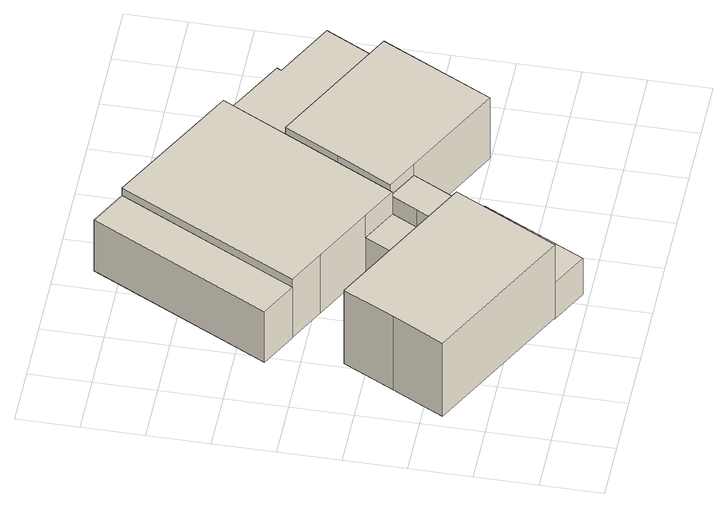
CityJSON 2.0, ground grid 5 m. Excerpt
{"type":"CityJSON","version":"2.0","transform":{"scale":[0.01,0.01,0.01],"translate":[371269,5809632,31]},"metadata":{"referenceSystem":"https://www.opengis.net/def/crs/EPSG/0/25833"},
"CityObjects":{
"building1":{"type":"Building","attributes":{"Gemeindeschluessel":"11000006","BezugspunktDach":"2200","function":"51009_1610","measuredHeight":5.6,"storeysAboveGround":0},"address":[{"country":"Germany","locality":"Berlin"}],"geometry":[{"type":"Solid","lod":"1","boundaries":[[[[0,1,2,3]],[[4,5,6,7]],[[4,7,3,2]],[[5,4,2,1]],[[6,5,1,0]],[[7,6,0,3]]]]}]},
"building2":{"type":"Building","attributes":{"Gemeindeschluessel":"11000006","function":"31001_2081"},"address":[{"country":"Germany","locality":"Berlin","thoroughfareNumber":"6","thoroughfareName":"Moorlakeweg"}],"children":["building2-1","building2-2","building2-3","building2-4","building2-5","building2-6","building2-7"]},
"building2-1":{"type":"BuildingPart","attributes":{"BezugspunktDach":"2200","measuredHeight":8.11,"storeysAboveGround":2},"parents":["building2"],"geometry":[{"type":"MultiSurface","lod":"1","boundaries":[[[8,9,10,11,12,13,14]],[[15,16,17,18,19,20,21]],[[15,21,14,13]],[[16,15,13,12]],[[17,16,12,11]],[[22,23,24,25,26,27,11,10]],[[28,29,30,18,10,9]],[[20,31,28,19,9,8]],[[21,20,8,14]],[[17,27,26,25,24]],[[18,24,23,22]],[[19,30,29,28]],[[19,28,31,20]]]}]},
"building2-2":{"type":"BuildingPart","attributes":{"BezugspunktDach":"2200","measuredHeight":6.53,"storeysAboveGround":2},"parents":["building2"],"geometry":[{"type":"MultiSurface","lod":"1","boundaries":[[[32,33,34,35,36,37,38,39,40]],[[41,42,43,44,45,46,47,48,49]],[[41,49,40,39]],[[42,41,39,38]],[[43,42,38,37]],[[50,51,37,36]],[[45,44,52,53,54]],[[55,56,35,34]],[[57,58,34,33]],[[48,47,33,32]],[[49,48,32,40]],[[44,43,51,50]],[[54,53,59,35]],[[36,59,60,53,52]],[[46,45,56,55]],[[61,47,46,58,57]]]}]},
"building2-3":{"type":"BuildingPart","attributes":{"BezugspunktDach":"2200","measuredHeight":4.54,"storeysAboveGround":2},"parents":["building2"],"geometry":[{"type":"Solid","lod":"1","boundaries":[[[[62,63,64,65,51,50]],[[43,66,67,68,69,44]],[[66,43,51,65]],[[67,66,65,64]],[[68,67,64,63]],[[69,68,63,62]],[[44,69,62,70,52,50]],[[43,44,50,51]],[[50,52,70,62]]]]}]},
"building2-4":{"type":"BuildingPart","attributes":{"BezugspunktDach":"2200","measuredHeight":3.73,"storeysAboveGround":2},"parents":["building2"],"geometry":[{"type":"MultiSurface","lod":"1","boundaries":[[[25,58,57,71,26]],[[72,47,46,73,74]],[[72,74,26,71]],[[47,72,71,57]],[[74,73,24,17,26]],[[46,47,57,58]],[[73,75,76,77,25]],[[78,46,58,77,76]],[[25,26,17,24]]]}]},
"building2-5":{"type":"BuildingPart","attributes":{"BezugspunktDach":"2200","measuredHeight":7.3,"storeysAboveGround":2},"parents":["building2"],"geometry":[{"type":"MultiSurface","lod":"1","boundaries":[[[22,79,80,81,82,56,83,23]],[[76,45,84,85,86,87,88,89,73]],[[77,25,73,23,83]],[[76,83,55,58,77,76,46]],[[84,45,54,90]],[[85,84,82,81]],[[86,85,81,80]],[[87,86,80,79]],[[29,91,87,79,22]],[[89,88,22]],[[73,89,22,23]],[[76,73,25,77]],[[45,46,55,56]],[[46,76,77,58]],[[90,54,92,56,82]],[[88,87,91,29]]]}]},
"building2-6":{"type":"BuildingPart","attributes":{"BezugspunktDach":"2200","measuredHeight":3.71,"storeysAboveGround":2},"parents":["building2"],"geometry":[{"type":"MultiSurface","lod":"1","boundaries":[[[93,94,95,91,29,31]],[[88,87,86,96,97,98]],[[88,98,20,19,30]],[[86,87,91,95]],[[96,86,95,94]],[[97,96,94,93]],[[98,97,93,31]],[[30,19,28,29]],[[31,28,19,20]],[[87,88,29,91]]]}]},
"building2-7":{"type":"BuildingPart","attributes":{"BezugspunktDach":"2200","measuredHeight":7.87,"storeysAboveGround":2},"parents":["building2"],"geometry":[{"type":"MultiSurface","lod":"1","boundaries":[[[99,100,101,102,103,104,105]],[[53,52,70,106,107,90,54]],[[59,35,105,104]],[[36,59,53,104,103]],[[62,50,103,102]],[[106,70,102,101]],[[107,106,101,100]],[[90,107,100,99]],[[56,82,99,105]],[[53,54,35,59]],[[52,53,59,36]],[[70,52,50,62]],[[54,90,82,56]]]}]}
},
"vertices":[
[753,2113,582],[1507,3551,582],[1205,3709,582],[451,2270,582],[1205,3709,60],[1507,3551,60],[753,2113,60],[451,2270,60],
[1309,215,830],[1527,629,830],[1745,1044,830],[1313,1270,830],[533,1679,830],[316,1264,830],[98,849,830],[316,1264,75],[533,1679,75],[1313,1270,75],[1745,1044,75],[1527,629,75],[1309,215,75],[98,849,75],[1745,1043,616],[1600,1120,616],[1600,1120,75],[1600,1120,437],[1313,1270,437],[1313,1270,117],[1527,629,436],[1745,1043,436],[1745,1043,75],[1309,215,436],
[1053,1956,662],[1541,1701,662],[1829,1550,662],[1836,1564,662],[2308,2455,662],[2585,2978,662],[2046,3264,662],[1507,3551,662],[753,2113,662],[1507,3551,64],[2046,3264,64],[2585,2978,64],[2308,2455,64],[1836,1564,64],[1829,1550,64],[1541,1701,64],[1053,1956,64],[753,2113,64],[2308,2455,518],[2585,2978,518],[2308,2455,101],[2072,2010,101],[1836,1564,101],[1829,1550,616],[1836,1564,616],[1541,1701,437],[1829,1550,437],[2072,2010,662],[2072,2010,629],[1541,1701,277],
[3370,1900,518],[3625,2381,518],[3134,2638,518],[3154,2675,518],[3154,2675,64],[3134,2638,64],[3625,2381,64],[3370,1900,64],[3370,1900,101],
[1430,1489,437],[1430,1489,64],[1600,1120,64],[1313,1270,64],[1616,1148,64],[1718,1342,64],[1718,1342,437],[1773,1446,64],
[1850,988,616],[1850,989,616],[1968,1211,616],[2086,1433,616],[1718,1342,616],[2086,1433,64],[1968,1211,64],[1850,989,64],[1850,988,64],[1745,1043,64],[1745,1044,64],[2086,1433,101],[1850,988,436],[1836,1564,446],
[1612,56,436],[2041,888,436],[1850,989,436],[2041,888,64],[1612,56,64],[1309,215,64],
[2086,1433,728],[2906,1005,728],[3138,1452,728],[3370,1900,728],[2308,2455,728],[2072,2010,728],[1836,1564,728],[3138,1452,101],[2906,1005,101]
]}
